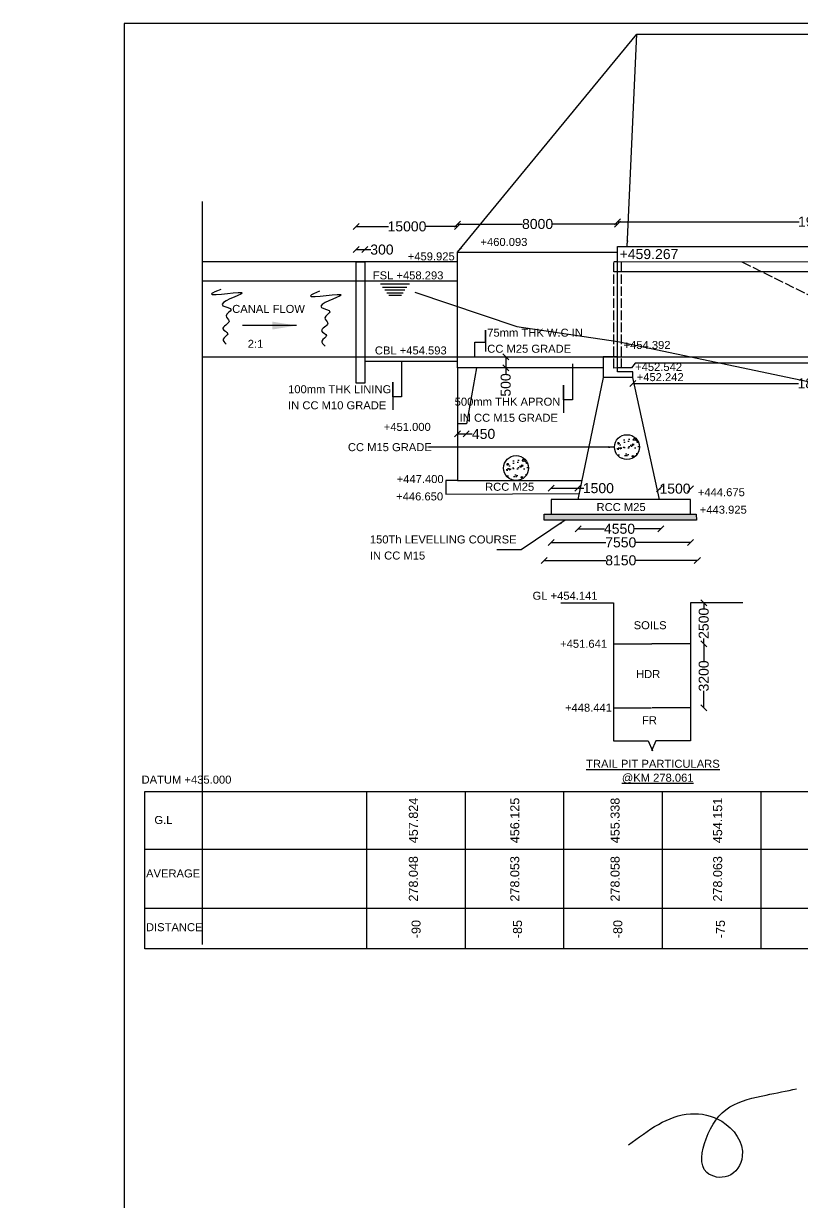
# Model space of a CAD drawing. Header units: millimetres. Extents: x 5124 to 3252586, y 2311 to 45846679.
# Drawn here: x 2988809 to 3027714, y 45787760 to 45846679 of the extents above; entities that cross this region are included whole.
import ezdxf

# ---------------------------------------------------------------- set-up
doc = ezdxf.new("R2010")
doc.units = ezdxf.units.MM
doc.header["$MEASUREMENT"] = 0
doc.linetypes.add('ACAD_ISO02W100', pattern=[15, 12, -3])
for name, color, linetype in [('DIMENSION', 7, 'Continuous'), ('DRAWING', 7, 'Continuous'), ('TEXT', 7, 'Continuous')]:
    doc.layers.add(name, color=color, linetype=linetype)
doc.styles.get("Standard").update_dxf_attribs({"font": 'arial.ttf'})
doc.dimstyles.get("Standard").update_dxf_attribs({"dimtxt": 500, "dimasz": 300, "dimexe": 0.18, "dimexo": 0.0625, "dimgap": 0.09, "dimtad": 0, "dimdec": 0, "dimzin": 0, "dimdsep": 46, "dimtxsty": 'Standard', "dimblk": 'OBLIQUE', "dimcen": 0.09, "dimse1": 1, "dimse2": 1, "dimadec": 0, "dimazin": 0, "dimtfac": 1, "dimtdec": 0, "dimtofl": 0, "dimtmove": 0, "dimatfit": 3, "dimfxl": 1, "dimtolj": 1, "dimtzin": 0, "dimarcsym": 0})

# ---------------------------------------------------------------- blocks, each defined once
blk = doc.blocks.new('_Oblique')
at = {"color": 0, "linetype": 'ByBlock', "lineweight": -2}
blk.add_line((-0.5, -0.5), (0.5, 0.5), dxfattribs=at)
blk = doc.blocks.new('*D8')
at = {"layer": 'Defpoints', "color": 0, "transparency": 16777216}
for p in [(3016514, 45821500), (3020642, 45821500), (3020642, 45821426)]:
    blk.add_point(p, dxfattribs=at)
at = {"layer": 'DIMENSION', "color": 0, "lineweight": -2, "transparency": 16777216}
for p, q in [((3016514, 45821426), (3017822, 45821426)), ((3020642, 45821426), (3019334, 45821426))]:
    blk.add_line(p, q, dxfattribs=at)
at = {"layer": 'DIMENSION', "color": 0, "lineweight": -2, "transparency": 16777216, "xscale": 300, "yscale": 300, "zscale": 300, "rotation": 180}
blk.add_blockref('_Oblique', (3016514, 45821426), dxfattribs=at)
at = {"layer": 'DIMENSION', "color": 0, "lineweight": -2, "transparency": 16777216, "xscale": 300, "yscale": 300, "zscale": 300}
blk.add_blockref('_Oblique', (3020642, 45821426), dxfattribs=at)
at = {"layer": 'DIMENSION', "color": 0, "transparency": 16777216, "insert": (3018578, 45821426), "char_height": 500, "attachment_point": 5}
blk.add_mtext('\\A1;4550', dxfattribs=at)
blk = doc.blocks.new('*D9')
at = {"layer": 'Defpoints', "color": 0, "transparency": 16777216}
for p in [(3015159, 45820805), (3022121, 45820805), (3022121, 45820745)]:
    blk.add_point(p, dxfattribs=at)
at = {"layer": 'DIMENSION', "color": 0, "lineweight": -2, "transparency": 16777216}
for p, q in [((3015159, 45820745), (3017897, 45820745)), ((3022121, 45820745), (3019384, 45820745))]:
    blk.add_line(p, q, dxfattribs=at)
at = {"layer": 'DIMENSION', "color": 0, "lineweight": -2, "transparency": 16777216, "xscale": 300, "yscale": 300, "zscale": 300, "rotation": 180}
blk.add_blockref('_Oblique', (3015159, 45820745), dxfattribs=at)
at = {"layer": 'DIMENSION', "color": 0, "lineweight": -2, "transparency": 16777216, "xscale": 300, "yscale": 300, "zscale": 300}
blk.add_blockref('_Oblique', (3022121, 45820745), dxfattribs=at)
at = {"layer": 'DIMENSION', "color": 0, "transparency": 16777216, "insert": (3018640, 45820745), "char_height": 500, "attachment_point": 5}
blk.add_mtext('\\A1;7550', dxfattribs=at)
blk = doc.blocks.new('*D10')
at = {"layer": 'Defpoints', "color": 0, "transparency": 16777216}
for p in [(3014818, 45820059), (3022465, 45820059), (3022465, 45819850)]:
    blk.add_point(p, dxfattribs=at)
at = {"layer": 'DIMENSION', "color": 0, "lineweight": -2, "transparency": 16777216}
for p, q in [((3014818, 45819850), (3017895, 45819850)), ((3022465, 45819850), (3019388, 45819850))]:
    blk.add_line(p, q, dxfattribs=at)
at = {"layer": 'DIMENSION', "color": 0, "lineweight": -2, "transparency": 16777216, "xscale": 300, "yscale": 300, "zscale": 300, "rotation": 180}
blk.add_blockref('_Oblique', (3014818, 45819850), dxfattribs=at)
at = {"layer": 'DIMENSION', "color": 0, "lineweight": -2, "transparency": 16777216, "xscale": 300, "yscale": 300, "zscale": 300}
blk.add_blockref('_Oblique', (3022465, 45819850), dxfattribs=at)
at = {"layer": 'DIMENSION', "color": 0, "transparency": 16777216, "insert": (3018642, 45819850), "char_height": 500, "attachment_point": 5}
blk.add_mtext('\\A1;8150', dxfattribs=at)
blk = doc.blocks.new('*D11')
at = {"layer": 'Defpoints', "color": 0, "transparency": 16777216}
for p in [(3016499, 45823456), (3015159, 45822899), (3016499, 45822899)]:
    blk.add_point(p, dxfattribs=at)
at = {"layer": 'DIMENSION', "color": 0, "lineweight": -2, "transparency": 16777216}
for p, q in [((3015159, 45823456), (3016499, 45823456)), ((3016499, 45823456), (3016799, 45823456))]:
    blk.add_line(p, q, dxfattribs=at)
at = {"layer": 'DIMENSION', "color": 0, "lineweight": -2, "transparency": 16777216, "xscale": 300, "yscale": 300, "zscale": 300, "rotation": 180}
blk.add_blockref('_Oblique', (3015159, 45823456), dxfattribs=at)
at = {"layer": 'DIMENSION', "color": 0, "lineweight": -2, "transparency": 16777216, "xscale": 300, "yscale": 300, "zscale": 300}
blk.add_blockref('_Oblique', (3016499, 45823456), dxfattribs=at)
at = {"layer": 'DIMENSION', "color": 0, "transparency": 16777216, "insert": (3017521, 45823456), "char_height": 500, "attachment_point": 5}
blk.add_mtext('\\A1;1500', dxfattribs=at)
blk = doc.blocks.new('*D12')
at = {"layer": 'Defpoints', "color": 0, "transparency": 16777216}
for p in [(3022121, 45823433), (3020576, 45822899), (3022121, 45822899)]:
    blk.add_point(p, dxfattribs=at)
at = {"layer": 'DIMENSION', "color": 0, "lineweight": -2, "transparency": 16777216}
for p, q in [((3020576, 45823433), (3020626, 45823433)), ((3022121, 45823433), (3022071, 45823433))]:
    blk.add_line(p, q, dxfattribs=at)
at = {"layer": 'DIMENSION', "color": 0, "lineweight": -2, "transparency": 16777216, "xscale": 300, "yscale": 300, "zscale": 300, "rotation": 180}
blk.add_blockref('_Oblique', (3020576, 45823433), dxfattribs=at)
at = {"layer": 'DIMENSION', "color": 0, "lineweight": -2, "transparency": 16777216, "xscale": 300, "yscale": 300, "zscale": 300}
blk.add_blockref('_Oblique', (3022121, 45823433), dxfattribs=at)
at = {"layer": 'DIMENSION', "color": 0, "transparency": 16777216, "insert": (3021349, 45823433), "char_height": 500, "attachment_point": 5}
blk.add_mtext('\\A1;1500', dxfattribs=at)
blk = doc.blocks.new('*D13')
at = {"layer": 'Defpoints', "color": 0, "transparency": 16777216}
for p in [(3012872, 45830024), (3012872, 45829467), (3012893, 45829467)]:
    blk.add_point(p, dxfattribs=at)
at = {"layer": 'DIMENSION', "color": 0, "lineweight": -2, "transparency": 16777216}
for p, q in [((3012893, 45830024), (3012893, 45829467)), ((3012893, 45829467), (3012893, 45829167))]:
    blk.add_line(p, q, dxfattribs=at)
at = {"layer": 'DIMENSION', "color": 0, "lineweight": -2, "transparency": 16777216, "xscale": 300, "yscale": 300, "zscale": 300}
for p, rotation in [((3012893, 45830024), 90), ((3012893, 45829467), 270)]:
    blk.add_blockref('_Oblique', p, dxfattribs=dict(at, rotation=rotation))
at = {"layer": 'DIMENSION', "color": 0, "transparency": 16777216, "insert": (3012893, 45828616), "char_height": 500, "attachment_point": 5, "rotation": 90}
blk.add_mtext('\\A1;500', dxfattribs=at)
blk = doc.blocks.new('*D14')
at = {"layer": 'Defpoints', "color": 0, "transparency": 16777216}
for p in [(3005429, 45836539), (3010492, 45835255), (3005429, 45834775)]:
    blk.add_point(p, dxfattribs=at)
at = {"layer": 'DIMENSION', "color": 0, "lineweight": -2, "transparency": 16777216}
for p, q in [((3005429, 45836539), (3007044, 45836539)), ((3010492, 45836539), (3008877, 45836539))]:
    blk.add_line(p, q, dxfattribs=at)
at = {"layer": 'DIMENSION', "color": 0, "lineweight": -2, "transparency": 16777216, "xscale": 300, "yscale": 300, "zscale": 300, "rotation": 180}
blk.add_blockref('_Oblique', (3005429, 45836539), dxfattribs=at)
at = {"layer": 'DIMENSION', "color": 0, "lineweight": -2, "transparency": 16777216, "xscale": 300, "yscale": 300, "zscale": 300}
blk.add_blockref('_Oblique', (3010492, 45836539), dxfattribs=at)
at = {"layer": 'DIMENSION', "color": 0, "transparency": 16777216, "insert": (3007960, 45836539), "char_height": 500, "attachment_point": 5}
blk.add_mtext('\\A1;15000', dxfattribs=at)
blk = doc.blocks.new('*D15')
at = {"layer": 'Defpoints', "color": 0, "transparency": 16777216}
for p in [(3005859, 45835381), (3005429, 45834775), (3005859, 45834775)]:
    blk.add_point(p, dxfattribs=at)
at = {"layer": 'DIMENSION', "color": 0, "lineweight": -2, "transparency": 16777216}
for p, q in [((3005429, 45835381), (3005859, 45835381)), ((3005859, 45835381), (3006159, 45835381))]:
    blk.add_line(p, q, dxfattribs=at)
at = {"layer": 'DIMENSION', "color": 0, "lineweight": -2, "transparency": 16777216, "xscale": 300, "yscale": 300, "zscale": 300, "rotation": 180}
blk.add_blockref('_Oblique', (3005429, 45835381), dxfattribs=at)
at = {"layer": 'DIMENSION', "color": 0, "lineweight": -2, "transparency": 16777216, "xscale": 300, "yscale": 300, "zscale": 300}
blk.add_blockref('_Oblique', (3005859, 45835381), dxfattribs=at)
at = {"layer": 'DIMENSION', "color": 0, "transparency": 16777216, "insert": (3006710, 45835381), "char_height": 500, "attachment_point": 5}
blk.add_mtext('\\A1;300', dxfattribs=at)
blk = doc.blocks.new('*D16')
at = {"layer": 'Defpoints', "color": 0, "transparency": 16777216}
for p in [(3010492, 45826651), (3010925, 45826679), (3010925, 45826167)]:
    blk.add_point(p, dxfattribs=at)
at = {"layer": 'DIMENSION', "color": 0, "lineweight": -2, "transparency": 16777216}
for p, q in [((3010492, 45826167), (3010925, 45826167)), ((3010925, 45826167), (3011225, 45826167))]:
    blk.add_line(p, q, dxfattribs=at)
at = {"layer": 'DIMENSION', "color": 0, "lineweight": -2, "transparency": 16777216, "xscale": 300, "yscale": 300, "zscale": 300, "rotation": 180}
blk.add_blockref('_Oblique', (3010492, 45826167), dxfattribs=at)
at = {"layer": 'DIMENSION', "color": 0, "lineweight": -2, "transparency": 16777216, "xscale": 300, "yscale": 300, "zscale": 300}
blk.add_blockref('_Oblique', (3010925, 45826167), dxfattribs=at)
at = {"layer": 'DIMENSION', "color": 0, "transparency": 16777216, "insert": (3011787, 45826167), "char_height": 500, "attachment_point": 5}
blk.add_mtext('\\A1;450', dxfattribs=at)
blk = doc.blocks.new('*D60')
at = {"layer": 'Defpoints', "color": 0, "transparency": 16777216}
for p in [(2750615, 45825053), (3156961, 45824512), (3158080, 45824512)]:
    blk.add_point(p, dxfattribs=at)
at = {"layer": 'DIMENSION', "color": 0, "lineweight": -2, "transparency": 16777216}
for p, q in [((3156961, 45825053), (3156961, 45824512)), ((3156961, 45824512), (3156961, 45824212))]:
    blk.add_line(p, q, dxfattribs=at)
at = {"layer": 'DIMENSION', "color": 0, "lineweight": -2, "transparency": 16777216, "xscale": 300, "yscale": 300, "zscale": 300}
for p, rotation in [((3156961, 45825053), 90), ((3156961, 45824512), 270)]:
    blk.add_blockref('_Oblique', p, dxfattribs=dict(at, rotation=rotation))
at = {"layer": 'DIMENSION', "color": 0, "transparency": 16777216, "insert": (3156961, 45823660), "char_height": 500, "attachment_point": 5, "rotation": 90}
blk.add_mtext('\\A1;500', dxfattribs=at)
blk = doc.blocks.new('*D65')
at = {"layer": 'Defpoints', "color": 0, "lineweight": -2, "transparency": 16777216}
for p, q in [((3019243, 45828694), (3027525, 45828694)), ((3037641, 45828694), (3029359, 45828694))]:
    blk.add_line(p, q, dxfattribs=at)
at = {"layer": 'Defpoints', "color": 0, "transparency": 16777216}
for p in [(3019243, 45828984), (3037641, 45828984), (3037641, 45828694)]:
    blk.add_point(p, dxfattribs=at)
at = {"layer": 'Defpoints', "color": 0, "lineweight": -2, "transparency": 16777216, "xscale": 300, "yscale": 300, "zscale": 300, "rotation": 180}
blk.add_blockref('_Oblique', (3019243, 45828694), dxfattribs=at)
at = {"layer": 'Defpoints', "color": 0, "lineweight": -2, "transparency": 16777216, "xscale": 300, "yscale": 300, "zscale": 300}
blk.add_blockref('_Oblique', (3037641, 45828694), dxfattribs=at)
at = {"layer": 'Defpoints', "color": 0, "transparency": 16777216, "insert": (3028442, 45828694), "char_height": 500, "attachment_point": 5}
blk.add_mtext('\\A1;18400', dxfattribs=at)
blk = doc.blocks.new('*D73')
at = {"layer": 'Defpoints', "color": 0, "lineweight": -2, "transparency": 16777216}
for p, q in [((3010492, 45836660), (3013739, 45836660)), ((3018478, 45836660), (3015231, 45836660))]:
    blk.add_line(p, q, dxfattribs=at)
at = {"layer": 'Defpoints', "color": 0, "transparency": 16777216}
for p in [(3018478, 45836660), (3010492, 45836539), (3018478, 45836539)]:
    blk.add_point(p, dxfattribs=at)
at = {"layer": 'Defpoints', "color": 0, "lineweight": -2, "transparency": 16777216, "xscale": 300, "yscale": 300, "zscale": 300, "rotation": 180}
blk.add_blockref('_Oblique', (3010492, 45836660), dxfattribs=at)
at = {"layer": 'Defpoints', "color": 0, "lineweight": -2, "transparency": 16777216, "xscale": 300, "yscale": 300, "zscale": 300}
blk.add_blockref('_Oblique', (3018478, 45836660), dxfattribs=at)
at = {"layer": 'Defpoints', "color": 0, "transparency": 16777216, "insert": (3014485, 45836660), "char_height": 500, "attachment_point": 5}
blk.add_mtext('\\A1;8000', dxfattribs=at)
blk = doc.blocks.new('*D74')
at = {"layer": 'Defpoints', "color": 0, "lineweight": -2, "transparency": 16777216}
for p, q in [((3018478, 45836778), (3027549, 45836778)), ((3038452, 45836778), (3029382, 45836778))]:
    blk.add_line(p, q, dxfattribs=at)
at = {"layer": 'Defpoints', "color": 0, "transparency": 16777216}
for p in [(3038452, 45836778), (3018478, 45836539), (3038452, 45836539)]:
    blk.add_point(p, dxfattribs=at)
at = {"layer": 'Defpoints', "color": 0, "lineweight": -2, "transparency": 16777216, "xscale": 300, "yscale": 300, "zscale": 300, "rotation": 180}
blk.add_blockref('_Oblique', (3018478, 45836778), dxfattribs=at)
at = {"layer": 'Defpoints', "color": 0, "lineweight": -2, "transparency": 16777216, "xscale": 300, "yscale": 300, "zscale": 300}
blk.add_blockref('_Oblique', (3038452, 45836778), dxfattribs=at)
at = {"layer": 'Defpoints', "color": 0, "transparency": 16777216, "insert": (3028465, 45836778), "char_height": 500, "attachment_point": 5}
blk.add_mtext('\\A1;19700', dxfattribs=at)
blk = doc.blocks.new('*D83')
at = {"layer": 'Defpoints', "color": 0, "transparency": 16777216}
for p in [(3022116, 45817733), (3022785, 45817733), (3022100, 45815673)]:
    blk.add_point(p, dxfattribs=at)
at = {"layer": 'DIMENSION', "color": 0, "lineweight": -2, "transparency": 16777216}
for p, q in [((3022785, 45817733), (3022785, 45817453)), ((3022785, 45815673), (3022785, 45815953))]:
    blk.add_line(p, q, dxfattribs=at)
at = {"layer": 'DIMENSION', "color": 0, "lineweight": -2, "transparency": 16777216, "xscale": 300, "yscale": 300, "zscale": 300}
for p, rotation in [((3022785, 45817733), 90), ((3022785, 45815673), 270)]:
    blk.add_blockref('_Oblique', p, dxfattribs=dict(at, rotation=rotation))
at = {"layer": 'DIMENSION', "color": 0, "transparency": 16777216, "insert": (3022785, 45816703), "char_height": 500, "attachment_point": 5, "rotation": 90}
blk.add_mtext('\\A1;2500', dxfattribs=at)
blk = doc.blocks.new('*D84')
at = {"layer": 'Defpoints', "color": 0, "transparency": 16777216}
for p in [(3022116, 45815673), (3022785, 45815673), (3022116, 45812475)]:
    blk.add_point(p, dxfattribs=at)
at = {"layer": 'DIMENSION', "color": 0, "lineweight": -2, "transparency": 16777216}
for p, q in [((3022785, 45815673), (3022785, 45814820)), ((3022785, 45812475), (3022785, 45813329))]:
    blk.add_line(p, q, dxfattribs=at)
at = {"layer": 'DIMENSION', "color": 0, "lineweight": -2, "transparency": 16777216, "xscale": 300, "yscale": 300, "zscale": 300}
for p, rotation in [((3022785, 45815673), 90), ((3022785, 45812475), 270)]:
    blk.add_blockref('_Oblique', p, dxfattribs=dict(at, rotation=rotation))
at = {"layer": 'DIMENSION', "color": 0, "transparency": 16777216, "insert": (3022785, 45814074), "char_height": 500, "attachment_point": 5, "rotation": 90}
blk.add_mtext('\\A1;3200', dxfattribs=at)

msp = doc.modelspace()

# ---------------------------------------------------------------- hatches: boundary and pattern name
at = {"layer": 'DRAWING'}
h = msp.add_hatch(dxfattribs=at)
h.set_pattern_fill('AR-CONC', color=256, scale=100, style=0)
h.set_pattern_definition([(50, (0, 0), (717.2601826, -62.752135), [75, -825]), (355, (0, 0), (-138.751334, 752.192134), [60, -660]), (100.4514, (59.8, -5.2), (578.509382, 689.439542), [63.74019, -701.142112]), (46.1842, (0, 200), (1067.241049, -165.519014), [112.5, -1237.5]), (96.6356, (88.9, 186.2), (934.662706, 974.11787), [95.610288, -1051.713]), (351.1842, (0, 200), (934.661945, 974.1186), [90, -990]), (21, (100, 150), (596.907052, -402.618891), [75, -825]), (326, (100, 150), (243.315332, 725.150045), [60, -660]), (71.4514, (149.74, 116.45), (840.222629, 322.530497), [63.74019, -701.142112]), (37.5, (0, 0), (12.1598553, 332.8938538), [0, -652, 0, -670, 0, -662.5]), (7.5, (0, 0), (263.0695374, 394.411712), [0, -382, 0, -637, 0, -252.5]), (327.5, (-223, 0), (533.8224362, -22.5548717), [0, -250, 0, -780, 0, -1035]), (317.5, (-323, 0), (583.1861693, 100.1049823), [0, -325, 0, -518, 0, -735])])
h.paths.add_polyline_path([(3019568, 45825509.8, 1), (3018324.2, 45825509.8, 1)])
h = msp.add_hatch(dxfattribs=at)
h.set_pattern_fill('AR-CONC', color=256, scale=100, style=0)
h.set_pattern_definition([(50, (-5536.85, -1047.55), (717.2601826, -62.752135), [75, -825]), (355, (-5536.85, -1047.55), (-138.751334, 752.192134), [60, -660]), (100.4514, (-5477.1, -1052.8), (578.509382, 689.439542), [63.74019, -701.142112]), (46.1842, (-5536.85, -847.55), (1067.241049, -165.519014), [112.5, -1237.5]), (96.6356, (-5447.9, -861.3), (934.662706, 974.11787), [95.610288, -1051.713]), (351.1842, (-5536.9, -847.5), (934.661945, 974.1186), [90, -990]), (21, (-5436.85, -897.55), (596.907052, -402.618891), [75, -825]), (326, (-5436.85, -897.55), (243.315332, 725.150045), [60, -660]), (71.4514, (-5387.1, -931.1), (840.222629, 322.530497), [63.74019, -701.142112]), (37.5, (-5536.85, -1047.55), (12.1598553, 332.8938538), [0, -652, 0, -670, 0, -662.5]), (7.5, (-5536.85, -1047.55), (263.0695374, 394.411712), [0, -382, 0, -637, 0, -252.5]), (327.5, (-5759.85, -1047.55), (533.8224362, -22.5548717), [0, -250, 0, -780, 0, -1035]), (317.5, (-5859.85, -1047.55), (583.1861693, 100.1049823), [0, -325, 0, -518, 0, -735])])
h.paths.add_polyline_path([(3014031.1, 45824462.2, 1), (3012787.3, 45824462.2, 1)])
msp.add_hatch(color=256, dxfattribs=at).paths.add_polyline_path([(3014818.1, 45822161.4), (3014818.1, 45821855.7), (3022420.9, 45821855.7), (3022413.4, 45822161.4)])

# ---------------------------------------------------------------- linework, layer by layer
at = {"layer": 'Defpoints'}
msp.add_spline([(3019030.7, 45790630.8), (3022120.1, 45792189.2), (3023680.5, 45791815.2), (3024710.3, 45790069.8), (3023992.5, 45789072.4), (3022931.5, 45789259.4), (3022900.3, 45790942.5), (3024086.1, 45792532.1), (3025896.1, 45793124.3), (3027425.3, 45793436)], degree=3, dxfattribs=at)
at = {"layer": 'DIMENSION'}
for points in [[(3018294, 45834283.1), (3178114.6, 45834283.1), (3178114.6, 45834645.7)], [(3011433.3, 45829467.3), (3010925.5, 45826679.1), (3010491.7, 45826679.1)]]:
    msp.add_lwpolyline(points, dxfattribs=at)
at = {"layer": 'DRAWING'}
for points in [[(3235483.2, 45846678.7), (2993828.2, 45846678.7), (2993828.2, 45712015.7), (3235483.2, 45712015.7)], [(3018478.3, 45835531.2), (3178114.6, 45835531.2), (3178114.6, 45834645.7), (3018478.3, 45834775.2)], [(3005858.5, 45828703.9), (3005429.3, 45828703.9), (3005429.3, 45834775.2), (3005858.5, 45834775.2)], [(3015159.5, 45822161.4), (3022121.3, 45822161.4), (3022121.3, 45822898.7), (3015159.5, 45822898.7)], [(3014818.1, 45822161.4), (3022413.4, 45822161.4), (3022420.9, 45821855.7), (3014818.1, 45821855.7)], [(2994867.2, 45808300.7), (3198954.6, 45808300.7), (3198954.6, 45800440.5), (2994867.2, 45800440.5)], [(2994867.2, 45805415.5), (3190595.5, 45805415.5), (3190595.5, 45802449.2), (2994867.2, 45802449.2)]]:
    msp.add_lwpolyline(points, close=True, dxfattribs=at)
for points in [[(3019443, 45846148.3), (3092174.4, 45846148.3)], [(2997724.9, 45837786.2), (2997724.9, 45800653.5)], [(3017756.8, 45829467.3), (3010491.7, 45829467.3), (3010491.7, 45835254.8), (3018478.3, 45835254.8)], [(3010491.7, 45834775.2), (2997724.9, 45834775.2)], [(3018478.3, 45834775.2), (3018294.4, 45834775.3)], [(3018474.1, 45830023.8), (3018478.3, 45834775.2)], [(3010491.7, 45833812.3), (2997724.9, 45833812.3)], [(3006645.8, 45833666.7), (3008086, 45833666.7)], [(3006739.2, 45833511), (3007956, 45833511)], [(3006848.6, 45833365.5), (3007857.2, 45833365.5)], [(3006952.5, 45833214.9), (3007774.1, 45833214.9)], [(3007061.7, 45833111), (3007690.9, 45833111)], [(3008344.6, 45833258.2), (3013441.9, 45831532.1), (3018489.7, 45830791.2), (3033138.9, 45827702.9), (3043107.9, 45827398.9), (3048371.3, 45826563.1), (3053282.3, 45824957.4), (3057414.6, 45824668), (3063206.5, 45824712), (3068315.6, 45822864.4), (3073578.9, 45822820.4), (3078083.7, 45823677.5), (3085483.2, 45823743.5), (3093072, 45824227.9)], [(3011349.7, 45830023.8), (3011349.7, 45830751), (3011880.3, 45830751), (3011880.3, 45831350), (3011880.3, 45830282.6)], [(2997724.9, 45830023.8), (3198820.7, 45830023.8)], [(3005858.5, 45829811.8), (3010491.7, 45829811.8)], [(3007690.9, 45829811.8), (3007690.9, 45828016.1), (3007249.1, 45828016.1), (3007249.1, 45828755.2), (3007249.1, 45827370.9)], [(3016228.8, 45829668.3), (3016228.8, 45827872.6), (3015787, 45827872.6), (3015787, 45828611.7), (3015787, 45827227.4)], [(3019243, 45828984.1), (3019243, 45829278.5), (3018474.1, 45829278.5), (3018474.1, 45830023.8), (3017757, 45830023.8), (3017756.5, 45828984.1)], [(3019353.4, 45829703.4), (3019183, 45829467.3), (3018474.1, 45829467.3)], [(3037556.9, 45829703.4), (3019353.4, 45829703.4)], [(3010491.7, 45829467.3), (3010491.7, 45823835.3), (3016695.4, 45823848.9)], [(3020575.8, 45822898.7), (3019243, 45828984.1), (3017756.5, 45828984.1), (3016499, 45822898.7)], [(3018474.1, 45829467.3), (3018290.1, 45829463.3)], [(3010491.7, 45823835.3), (3009902.7, 45823835.3), (3009902.7, 45823153.5), (3016558.4, 45823185.9)], [(3015654.2, 45817733.2), (3018275.5, 45817733.2), (3018275.5, 45810826), (3020004.4, 45810826), (3020219.4, 45810330.4)], [(3024737.3, 45817733.2), (3022116, 45817733.2), (3022116, 45810826), (3020387.1, 45810826), (3020172.1, 45810330.4)], [(3018291, 45815673.4), (3020195.8, 45815673.4)], [(3022100.5, 45815673.4), (3020195.8, 45815673.4)], [(3018275.5, 45812475.5), (3020180.2, 45812475.5)], [(3022116, 45812475.5), (3020211.3, 45812475.5)], [(3005934, 45808300.7), (3005934, 45800440.5)], [(3010859.2, 45808300.7), (3010859.2, 45800440.5)], [(3015784.5, 45808300.7), (3015784.5, 45800440.5)], [(3020709.7, 45808300.7), (3020709.7, 45800440.5)], [(3025634.9, 45808300.7), (3025634.9, 45800440.5)]]:
    msp.add_lwpolyline(points, dxfattribs=at)
at = {"layer": 'DRAWING', "linetype": 'ACAD_ISO02W100', "ltscale": 40}
for points in [[(3018290.1, 45829463.3), (3018294.4, 45834763.5)], [(3018677.4, 45829463.3), (3018681.7, 45834775)], [(3024693.2, 45834770.1), (3037641, 45828371.9)]]:
    msp.add_lwpolyline(points, dxfattribs=at)
at = {"layer": 'DRAWING'}
for centre in [(3018946.1, 45825509.8), (3013409.2, 45824462.2)]:
    msp.add_circle(centre, 621.9, dxfattribs=at)
for points in [[(2998654.3, 45833395.8), (2998200.6, 45833169.3), (2999734, 45833202.1), (2998758.3, 45832579.6), (2999176.6, 45832374.9), (2998922.2, 45832071.8), (2999069.9, 45831801.5), (2998758.3, 45831416.5), (2999004.3, 45831179), (2998774.7, 45830908.7), (2998930.5, 45830654.8)], [(3003591.6, 45833299.5), (3003137.9, 45833073.1), (3004671.3, 45833105.8), (3003695.6, 45832483.3), (3004113.8, 45832278.6), (3003859.5, 45831975.5), (3004007.2, 45831705.2), (3003695.6, 45831320.3), (3003941.6, 45831082.7), (3003712, 45830812.4), (3003867.8, 45830558.5)]]:
    msp.add_spline(points, degree=3, dxfattribs=at)

# ---------------------------------------------------------------- texts
at = {"layer": 'DIMENSION'}
for s, height, p in [('+460.093', 400, (3011630.3, 45835564.2)), ('+459.267', 500, (3018583.7, 45834909.1)), ('+459.925', 400, (3007999.1, 45834843.6)), ('FSL +458.293', 400, (3006253.5, 45833893.5)), ('CANAL FLOW', 400, (2999229, 45832217.4)), ('75mm THK W.C IN ', 400, (3011970.2, 45831030.4)), ('2:1', 400, (3000004.8, 45830472.5)), ('+454.392', 400, (3018780.6, 45830415.9)), ('CBL +454.593', 400, (3006356, 45830142.7)), ('CC M25 GRADE', 400, (3011970.2, 45830227.2)), ('+452.542', 400, (3019356.2, 45829318.1)), ('+452.242', 400, (3019436.6, 45828808.9)), ('100mm THK LINING', 400, (3002021.5, 45828202.2)), ('IN CC M10 GRADE', 400, (3002021.5, 45827399)), ('500mm THK APRON', 400, (3010343.6, 45827580.1)), ('IN CC M15 GRADE', 400, (3010596, 45826776.9)), ('+451.000', 400, (3006801.4, 45826320.7)), ('CC M15 GRADE', 400, (3005008.7, 45825307.7)), ('+447.400', 400, (3007444.9, 45823714.4)), ('RCC M25', 400, (3011862.4, 45823328.1)), ('+446.650', 400, (3007419.8, 45822846.3)), ('+444.675', 400, (3022491.8, 45823055.8)), ('RCC M25', 400, (3017430.5, 45822314.5)), ('+443.925', 400, (3022588.9, 45822182.6)), ('150Th LEVELLING COURSE', 400, (3006106.7, 45820695.2)), ('IN CC M15', 400, (3006106.7, 45819892)), ('GL +454.141', 400, (3014234.4, 45817882.4)), ('SOILS', 400, (3019284.2, 45816408.2)), ('+451.641', 400, (3015609.6, 45815479.5)), ('HDR', 400, (3019403.4, 45813967.2)), ('+448.441', 400, (3015854.3, 45812287.8)), ('FR', 400, (3019699.5, 45811661.8)), ('%%UTRAIL PIT PARTICULARS', 400, (3016909.3, 45809484.4)), ('%%U@KM 278.061', 400, (3018695.8, 45808787.3))]:
    msp.add_text(s, height=height, dxfattribs=at).set_placement(p)
at = {"layer": 'TEXT'}
for s, p in [('DATUM +435.000', (2994701.9, 45808691.4)), ('G.L', (2995343.4, 45806673.5)), ('AVERAGE', (2994927.5, 45804002.3)), ('DISTANCE', (2994921.9, 45801316))]:
    msp.add_text(s, height=400, dxfattribs=at).set_placement(p)
for s, p in [('457.824', (3008503.5, 45805713.6)), ('456.125', (3013570.6, 45805713.6)), ('455.338', (3018580.4, 45805713.6)), ('454.151', (3023705, 45805713.6)), ('278.048', (3008503.5, 45802796.4)), ('278.053', (3013570.6, 45802796.4)), ('278.058', (3018580.4, 45802796.4)), ('278.063', (3023705, 45802796.4)), ('-90', (3008640.7, 45800967.1)), ('-85', (3013707.8, 45800967.1)), ('-80', (3018717.6, 45800967.1)), ('-75', (3023842.2, 45800967.1))]:
    msp.add_text(s, height=450, rotation=90, dxfattribs=at).set_placement(p)

# ---------------------------------------------------------------- dimensions: what is measured, and where the dimension line sits
at = {"layer": 'Defpoints'}
for base, p1, p2, text, picture, middle in [((3018478.3, 45836659.8), (3010491.7, 45836539.3), (3018478.3, 45836539.3), '8000', '*D73', (3014485, 45836659.8)), ((3038451.9, 45836778.1), (3018478.3, 45836539.3), (3038451.9, 45836539.3), '19700', '*D74', (3028465.1, 45836778.1)), ((3037641, 45828694.4), (3019243, 45828984.1), (3037641, 45828984.1), '18400', '*D65', (3028442, 45828694.4))]:
    dim = msp.add_linear_dim(base=base, p1=p1, p2=p2, text=text, dimstyle='Standard', dxfattribs=at)
    dim.commit()
    dim.dimension.update_dxf_attribs({"geometry": picture, "text_midpoint": middle})
at = {"layer": 'DIMENSION'}
for base, p1, p2, text, picture, middle in [((3005429.3, 45836539.3), (3010491.7, 45835254.8), (3005429.3, 45834775.2), '15000', '*D14', (3007960.5, 45836539.3)), ((3005858.5, 45835381.4), (3005429.3, 45834775.2), (3005858.5, 45834775.2), '300', '*D15', (3006709.9, 45835381.4)), ((3010925.5, 45826166.8), (3010491.7, 45826651.3), (3010925.5, 45826679.1), '450', '*D16', (3011787.1, 45826166.8)), ((3016499, 45823456), (3015159.5, 45822898.7), (3016499, 45822898.7), '1500', '*D11', (3017521.3, 45823456)), ((3022121.3, 45823432.7), (3020575.8, 45822898.7), (3022121.3, 45822898.7), '1500', '*D12', (3021348.6, 45823432.7)), ((3020641.6, 45821425.8), (3016513.9, 45821500.4), (3020641.6, 45821500.4), '4550', '*D8', (3018577.8, 45821425.8)), ((3022121.3, 45820744.9), (3015159.5, 45820804.6), (3022121.3, 45820804.6), '7550', '*D9', (3018640.4, 45820744.9)), ((3022465.1, 45819850), (3014818.1, 45820058.8), (3022465.1, 45820058.8), '8150', '*D10', (3018641.6, 45819850))]:
    dim = msp.add_linear_dim(base=base, p1=p1, p2=p2, text=text, dimstyle='Standard', dxfattribs=at)
    dim.commit()
    dim.dimension.update_dxf_attribs({"geometry": picture, "text_midpoint": middle})
for base, p1, p2, text, picture, middle in [((3012893.2, 45829467.3), (3012872, 45830023.8), (3012872, 45829467.3), '500', '*D13', (3012893.2, 45828615.7)), ((3156961.4, 45824511.9), (2750615.4, 45825052.9), (3158080, 45824511.9), '500', '*D60', (3156961.4, 45823660.3)), ((3022784.7, 45817733.2), (3022100.5, 45815673.4), (3022116, 45817733.2), '2500', '*D83', (3022784.7, 45816703.3)), ((3022784.7, 45815673.4), (3022116, 45812475.5), (3022116, 45815673.4), '3200', '*D84', (3022784.7, 45814074.4))]:
    dim = msp.add_linear_dim(base=base, p1=p1, p2=p2, angle=90, text=text, dimstyle='Standard', dxfattribs=at)
    dim.commit()
    dim.dimension.update_dxf_attribs({"geometry": picture, "text_midpoint": middle})

# ---------------------------------------------------------------- leaders
msp.add_leader([(3015859.3, 45821855.7), (3013669.7, 45820377.3), (3012451.9, 45820377.3)], dimstyle='Standard', override={"dimgap": 0.09, "dimtad": 0}, dxfattribs=at)
at = {"layer": 'DRAWING'}
for points, override in [([(3010491.7, 45835254.8), (3019443, 45846148.3)], {"dimgap": 0.09, "dimtad": 0}), ([(3018958.6, 45835531.2), (3019443, 45846148.3)], {"dimgap": 0.09, "dimtad": 0}), ([(3002436.7, 45831584.9), (2999747.5, 45831584.9)], {"dimasz": 1200, "dimgap": 0.09, "dimtad": 0}), ([(3018324.2, 45825509.8), (3009043.6, 45825509.8)], {"dimgap": 0.09, "dimtad": 0})]:
    msp.add_leader(points, dimstyle='Standard', override=override, dxfattribs=at)

doc.saveas('drawing.dxf')
